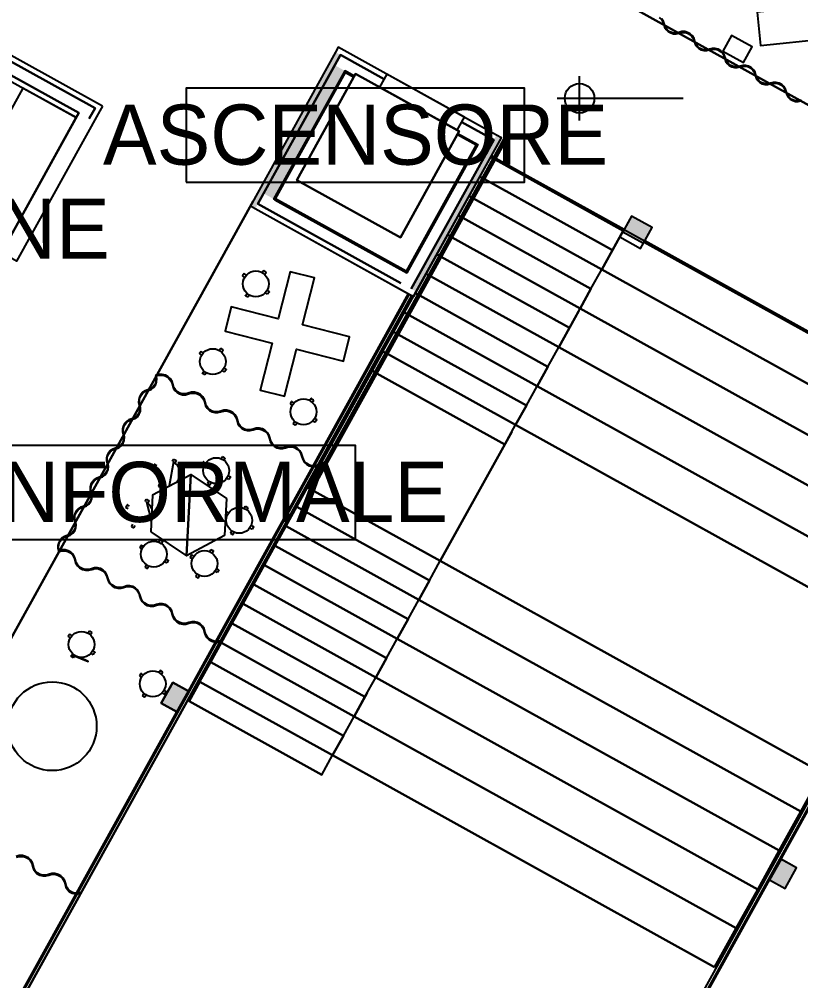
# Model space of a CAD drawing. Header units: metres. Extents: x 2.5 to 42.6, y 0.9 to 31.9.
# Drawn here: x 26.61 to 30.77, y 19.2 to 24.32 of the extents above; entities that cross this region are included whole.
import ezdxf

# ---------------------------------------------------------------- set-up
doc = ezdxf.new("R2010")
doc.units = ezdxf.units.M
for name, color, linetype in [('ARREDI', 9, 'Continuous'), ('PARETI_STRUTTURE', 7, 'Continuous'), ('PILASTRI_SETTI', 8, 'Continuous'), ('WAYFINDING_RIQUADRI', 7, 'Continuous'), ('WAYFINDING_TESTI', 7, 'Continuous')]:
    doc.layers.add(name, color=color, linetype=linetype)

msp = doc.modelspace()

# ---------------------------------------------------------------- linework, layer by layer
at = {"layer": 'ARREDI'}
for points in [[(31.056, 24.4056), (31.0213, 24.7483), (30.845, 24.7305), (30.8797, 24.3877), (30.537, 24.353), (30.5548, 24.1767), (30.8976, 24.2114), (30.9323, 23.8687), (31.1086, 23.8865), (31.0739, 24.2293), (31.4166, 24.264), (31.3988, 24.4403)], [(30.2023, 24.1975), (30.207, 24.1832), (30.2151, 24.1705), (30.2261, 24.1602), (30.2392, 24.1529), (30.2538, 24.1491), (30.2688, 24.1489), (30.2834, 24.1525), (30.2816, 24.156), (30.2656, 24.1526), (30.2492, 24.1539), (30.234, 24.1598), (30.221, 24.1698), (30.2114, 24.1831), (30.2061, 24.1986), (30.2011, 24.2138), (30.1926, 24.2273), (30.1809, 24.2383), (30.1669, 24.246), (30.1515, 24.25), (30.1355, 24.2501), (30.12, 24.2462), (30.1211, 24.2425), (30.1358, 24.2462), (30.1509, 24.2462), (30.1655, 24.2424), (30.1787, 24.2351), (30.1897, 24.2247), (30.1977, 24.2119)], [(30.3646, 24.1075), (30.3693, 24.0932), (30.3774, 24.0806), (30.3883, 24.0703), (30.4015, 24.063), (30.416, 24.0591), (30.4311, 24.059), (30.4457, 24.0626), (30.4439, 24.066), (30.4279, 24.0626), (30.4115, 24.0639), (30.3962, 24.0698), (30.3833, 24.0798), (30.3737, 24.0931), (30.3683, 24.1086), (30.3634, 24.1238), (30.3549, 24.1374), (30.3432, 24.1483), (30.3292, 24.1561), (30.3137, 24.1601), (30.2978, 24.1602), (30.2822, 24.1562), (30.2834, 24.1525), (30.298, 24.1563), (30.3132, 24.1562), (30.3278, 24.1524), (30.341, 24.1451), (30.3519, 24.1347), (30.36, 24.1219)], [(30.5268, 24.0176), (30.5316, 24.0033), (30.5397, 23.9906), (30.5506, 23.9803), (30.5638, 23.973), (30.5783, 23.9692), (30.5934, 23.969), (30.608, 23.9726), (30.6062, 23.9761), (30.5902, 23.9727), (30.5738, 23.974), (30.5585, 23.9799), (30.5456, 23.9899), (30.536, 24.0032), (30.5306, 24.0187), (30.5257, 24.0339), (30.5171, 24.0474), (30.5055, 24.0584), (30.4915, 24.0661), (30.476, 24.0701), (30.46, 24.0702), (30.4445, 24.0663), (30.4457, 24.0626), (30.4603, 24.0663), (30.4754, 24.0663), (30.4901, 24.0625), (30.5033, 24.0552), (30.5142, 24.0448), (30.5223, 24.032)], [(28.0876, 23.4608), (28.6386, 23.1554), (28.9517, 23.7202), (28.4007, 24.0256)], [(28.5281, 23.955), (28.9413, 23.7259), (28.9795, 23.7948), (28.5663, 24.0238)], [(26.5186, 23.0779), (26.9146, 23.7925), (26.6305, 23.9499), (26.3447, 23.4343)], [(30.6891, 23.9276), (30.6939, 23.9133), (30.7019, 23.9007), (30.7129, 23.8904), (30.7261, 23.8831), (30.7406, 23.8792), (30.7557, 23.8791), (30.7703, 23.8827), (30.7685, 23.8861), (30.7524, 23.8827), (30.7361, 23.884), (30.7208, 23.8899), (30.7078, 23.8999), (30.6983, 23.9132), (30.6929, 23.9287), (30.688, 23.9439), (30.6794, 23.9575), (30.6678, 23.9684), (30.6538, 23.9762), (30.6383, 23.9802), (30.6223, 23.9803), (30.6068, 23.9763), (30.608, 23.9726), (30.6226, 23.9764), (30.6377, 23.9763), (30.6524, 23.9725), (30.6656, 23.9652), (30.6765, 23.9548), (30.6846, 23.942)], [(29.1327, 23.5749), (28.4455, 22.3351)], [(28.4462, 22.3364), (29.1334, 23.5761)], [(29.143, 23.5691), (28.4559, 22.3294)], [(29.1437, 23.5704), (28.4566, 22.3307)], [(28.1182, 22.6899), (28.1817, 22.9403), (28.0529, 22.973), (27.9894, 22.7225), (27.739, 22.786), (27.7063, 22.6572), (27.9568, 22.5937), (27.8933, 22.3432), (28.0222, 22.3106), (28.0856, 22.561), (28.3361, 22.4976), (28.3687, 22.6264)], [(26.2955, 18.5096), (28.6996, 22.847)], [(27.2967, 22.3416), (27.3123, 22.3475), (27.3256, 22.3574), (27.3356, 22.3707), (27.3416, 22.3862), (27.3429, 22.4028), (27.3396, 22.4191), (27.3361, 22.4173), (27.3391, 22.402), (27.3376, 22.3866), (27.332, 22.3721), (27.3225, 22.3598), (27.31, 22.3507), (27.2954, 22.3453), (27.281, 22.3404), (27.2683, 22.3321), (27.2579, 22.321), (27.2506, 22.3076), (27.2467, 22.2929), (27.2465, 22.2777), (27.25, 22.2629), (27.2537, 22.2641), (27.2502, 22.2805), (27.2514, 22.2971), (27.2573, 22.3128), (27.2675, 22.3261), (27.2809, 22.336)], [(27.4257, 22.3714), (27.4304, 22.356), (27.4388, 22.3422), (27.4505, 22.3311), (27.4646, 22.3233), (27.4802, 22.3193), (27.4963, 22.3194), (27.5118, 22.3237), (27.51, 22.3272), (27.4954, 22.3233), (27.4803, 22.3233), (27.4657, 22.3271), (27.4526, 22.3344), (27.4417, 22.3449), (27.4339, 22.3578), (27.4296, 22.3722), (27.4247, 22.3886), (27.4158, 22.4031), (27.4035, 22.415), (27.3885, 22.4233), (27.372, 22.4275), (27.355, 22.4273), (27.3385, 22.4229), (27.3396, 22.4191), (27.3552, 22.4234), (27.3713, 22.4236), (27.387, 22.4197), (27.4011, 22.4118), (27.4128, 22.4007), (27.4211, 22.3869)], [(27.5979, 22.2759), (27.6026, 22.2605), (27.611, 22.2468), (27.6227, 22.2357), (27.6368, 22.2279), (27.6524, 22.2239), (27.6685, 22.224), (27.684, 22.2282), (27.6822, 22.2317), (27.6676, 22.2279), (27.6525, 22.2278), (27.6379, 22.2316), (27.6248, 22.239), (27.6139, 22.2495), (27.6061, 22.2623), (27.6018, 22.2768), (27.5969, 22.2931), (27.588, 22.3077), (27.5757, 22.3195), (27.5607, 22.3278), (27.5442, 22.332), (27.5271, 22.3319), (27.5107, 22.3274), (27.5118, 22.3237), (27.5274, 22.328), (27.5435, 22.3282), (27.5592, 22.3242), (27.5733, 22.3164), (27.5849, 22.3052), (27.5933, 22.2914)], [(28.1592, 21.8185), (28.4462, 22.3364)], [(28.4455, 22.3351), (28.1592, 21.8185), (28.1695, 21.8128), (28.1592, 21.8185)], [(28.4559, 22.3294), (28.1695, 21.8128), (28.4566, 22.3307), (28.1695, 21.8128)], [(27.2108, 22.1866), (27.2264, 22.1925), (27.2397, 22.2024), (27.2497, 22.2157), (27.2557, 22.2312), (27.257, 22.2478), (27.2537, 22.2641), (27.2503, 22.2623), (27.2532, 22.2471), (27.2518, 22.2316), (27.2461, 22.2172), (27.2366, 22.2049), (27.2241, 22.1957), (27.2095, 22.1904), (27.1951, 22.1854), (27.1824, 22.1771), (27.172, 22.166), (27.1647, 22.1527), (27.1608, 22.138), (27.1606, 22.1228), (27.1641, 22.108), (27.1678, 22.1092), (27.1643, 22.1255), (27.1655, 22.1422), (27.1714, 22.1578), (27.1816, 22.1711), (27.195, 22.181)], [(27.7701, 22.1805), (27.7748, 22.1651), (27.7832, 22.1514), (27.7949, 22.1402), (27.8089, 22.1324), (27.8246, 22.1285), (27.8406, 22.1286), (27.8562, 22.1328), (27.8544, 22.1363), (27.8398, 22.1324), (27.8247, 22.1324), (27.8101, 22.1362), (27.797, 22.1436), (27.7861, 22.154), (27.7783, 22.1669), (27.7739, 22.1814), (27.7691, 22.1977), (27.7602, 22.2123), (27.7478, 22.2241), (27.7329, 22.2324), (27.7164, 22.2366), (27.6993, 22.2365), (27.6829, 22.232), (27.684, 22.2282), (27.6996, 22.2325), (27.7157, 22.2327), (27.7314, 22.2288), (27.7455, 22.221), (27.7571, 22.2098), (27.7655, 22.196)], [(27.9423, 22.0851), (27.947, 22.0696), (27.9554, 22.0559), (27.967, 22.0448), (27.9811, 22.037), (27.9967, 22.033), (28.0128, 22.0331), (28.0284, 22.0373), (28.0266, 22.0408), (28.012, 22.037), (27.9969, 22.037), (27.9823, 22.0407), (27.9692, 22.0481), (27.9583, 22.0586), (27.9504, 22.0715), (27.9461, 22.0859), (27.9412, 22.1023), (27.9324, 22.1168), (27.92, 22.1286), (27.9051, 22.1369), (27.8886, 22.1412), (27.8715, 22.141), (27.855, 22.1366), (27.8562, 22.1328), (27.8718, 22.1371), (27.8879, 22.1373), (27.9036, 22.1333), (27.9177, 22.1255), (27.9293, 22.1143), (27.9377, 22.1006)], [(27.1249, 22.0317), (27.1405, 22.0375), (27.1538, 22.0475), (27.1638, 22.0607), (27.1698, 22.0763), (27.1711, 22.0929), (27.1678, 22.1092), (27.1644, 22.1073), (27.1673, 22.0921), (27.1659, 22.0766), (27.1602, 22.0622), (27.1507, 22.0499), (27.1382, 22.0407), (27.1236, 22.0354), (27.1092, 22.0304), (27.0965, 22.0222), (27.0861, 22.011), (27.0788, 21.9977), (27.0749, 21.983), (27.0747, 21.9678), (27.0782, 21.953), (27.082, 21.9542), (27.0784, 21.9705), (27.0796, 21.9872), (27.0855, 22.0028), (27.0957, 22.0162), (27.1091, 22.026)], [(28.1145, 21.9896), (28.1192, 21.9742), (28.1276, 21.9605), (28.1392, 21.9494), (28.1533, 21.9416), (28.1689, 21.9376), (28.185, 21.9377), (28.2006, 21.9419), (28.1988, 21.9454), (28.1842, 21.9415), (28.1691, 21.9415), (28.1545, 21.9453), (28.1413, 21.9527), (28.1305, 21.9631), (28.1226, 21.976), (28.1183, 21.9905), (28.1134, 22.0068), (28.1045, 22.0214), (28.0922, 22.0332), (28.0773, 22.0415), (28.0608, 22.0457), (28.0437, 22.0456), (28.0272, 22.0411), (28.0284, 22.0373), (28.0439, 22.0417), (28.0601, 22.0418), (28.0757, 22.0379), (28.0899, 22.0301), (28.1015, 22.0189), (28.1099, 22.0051)], [(27.039, 21.8767), (27.0546, 21.8826), (27.0679, 21.8925), (27.0779, 21.9058), (27.0839, 21.9213), (27.0853, 21.9379), (27.0819, 21.9542), (27.0785, 21.9524), (27.0814, 21.9371), (27.08, 21.9217), (27.0743, 21.9072), (27.0648, 21.8949), (27.0523, 21.8857), (27.0377, 21.8804), (27.0233, 21.8755), (27.0106, 21.8672), (27.0002, 21.8561), (26.9929, 21.8427), (26.989, 21.828), (26.9888, 21.8128), (26.9924, 21.798), (26.9961, 21.7992), (26.9925, 21.8156), (26.9937, 21.8322), (26.9996, 21.8479), (27.0098, 21.8612), (27.0233, 21.8711)], [(26.9531, 21.7217), (26.9687, 21.7276), (26.982, 21.7375), (26.992, 21.7508), (26.998, 21.7663), (26.9994, 21.7829), (26.9961, 21.7992), (26.9926, 21.7974), (26.9955, 21.7822), (26.9941, 21.7667), (26.9884, 21.7522), (26.9789, 21.74), (26.9664, 21.7308), (26.9518, 21.7254), (26.9374, 21.7205), (26.9247, 21.7122), (26.9143, 21.7011), (26.907, 21.6878), (26.9031, 21.6731), (26.9029, 21.6579), (26.9065, 21.6431), (26.9102, 21.6442), (26.9066, 21.6606), (26.9078, 21.6773), (26.9137, 21.6929), (26.9239, 21.7062), (26.9374, 21.7161)], [(28.168, 21.8136), (28.167, 21.8142), (28.1657, 21.8149), (28.1644, 21.8157), (28.163, 21.8164), (28.1618, 21.8171), (28.1607, 21.8177), (28.1618, 21.8171), (28.163, 21.8164), (28.1644, 21.8157), (28.1657, 21.8149), (28.167, 21.8142)], [(28.168, 21.8136), (28.167, 21.8142), (28.1657, 21.8149), (28.1644, 21.8157), (28.163, 21.8164), (28.1618, 21.8171), (28.1607, 21.8177), (28.1618, 21.8171), (28.163, 21.8164), (28.1644, 21.8157), (28.1657, 21.8149), (28.167, 21.8142)], [(26.8672, 21.5668), (26.8828, 21.5726), (26.8961, 21.5826), (26.9061, 21.5958), (26.9121, 21.6114), (26.9135, 21.6279), (26.9102, 21.6443), (26.9067, 21.6424), (26.9096, 21.6272), (26.9082, 21.6117), (26.9025, 21.5973), (26.893, 21.585), (26.8805, 21.5758), (26.8659, 21.5705), (26.8515, 21.5655), (26.8388, 21.5573), (26.8285, 21.5461), (26.8211, 21.5328), (26.8172, 21.5181), (26.817, 21.5029), (26.8206, 21.4881), (26.8243, 21.4893), (26.8207, 21.5056), (26.8219, 21.5223), (26.8279, 21.5379), (26.838, 21.5513), (26.8515, 21.5611)], [(26.9104, 21.4416), (26.9057, 21.457), (26.8973, 21.4707), (26.8856, 21.4818), (26.8715, 21.4896), (26.8559, 21.4936), (26.8398, 21.4935), (26.8243, 21.4893), (26.8261, 21.4858), (26.8407, 21.4896), (26.8558, 21.4897), (26.8703, 21.4859), (26.8835, 21.4785), (26.8944, 21.468), (26.9022, 21.4552), (26.9065, 21.4407), (26.9114, 21.4244), (26.9203, 21.4098), (26.9326, 21.398), (26.9475, 21.3897), (26.9641, 21.3855), (26.9811, 21.3856), (26.9976, 21.3901), (26.9965, 21.3938), (26.9809, 21.3895), (26.9648, 21.3893), (26.9491, 21.3933), (26.935, 21.4011), (26.9233, 21.4123), (26.9149, 21.4261)], [(27.0826, 21.3461), (27.0779, 21.3615), (27.0694, 21.3753), (27.0578, 21.3864), (27.0437, 21.3942), (27.0281, 21.3982), (27.012, 21.3981), (26.9965, 21.3938), (26.9983, 21.3903), (27.0129, 21.3942), (27.0279, 21.3942), (27.0425, 21.3904), (27.0557, 21.3831), (27.0666, 21.3726), (27.0744, 21.3597), (27.0787, 21.3453), (27.0836, 21.3289), (27.0925, 21.3144), (27.1048, 21.3025), (27.1197, 21.2942), (27.1363, 21.29), (27.1533, 21.2902), (27.1698, 21.2946), (27.1686, 21.2984), (27.1531, 21.2941), (27.1369, 21.2939), (27.1213, 21.2978), (27.1072, 21.3057), (27.0955, 21.3169), (27.0871, 21.3306)], [(27.2547, 21.2507), (27.2501, 21.2661), (27.2416, 21.2798), (27.23, 21.2909), (27.2159, 21.2988), (27.2003, 21.3027), (27.1842, 21.3026), (27.1686, 21.2984), (27.1705, 21.2949), (27.185, 21.2988), (27.2001, 21.2988), (27.2147, 21.295), (27.2279, 21.2876), (27.2387, 21.2772), (27.2466, 21.2643), (27.2509, 21.2498), (27.2558, 21.2335), (27.2647, 21.2189), (27.277, 21.2071), (27.2919, 21.1988), (27.3085, 21.1946), (27.3255, 21.1947), (27.342, 21.1992), (27.3408, 21.203), (27.3253, 21.1986), (27.3091, 21.1985), (27.2935, 21.2024), (27.2794, 21.2102), (27.2677, 21.2214), (27.2593, 21.2352)], [(27.4269, 21.1552), (27.4223, 21.1707), (27.4138, 21.1844), (27.4022, 21.1955), (27.3881, 21.2033), (27.3725, 21.2073), (27.3564, 21.2072), (27.3408, 21.203), (27.3427, 21.1995), (27.3572, 21.2033), (27.3723, 21.2034), (27.3869, 21.1996), (27.4001, 21.1922), (27.4109, 21.1817), (27.4188, 21.1688), (27.4231, 21.1544), (27.428, 21.1381), (27.4369, 21.1235), (27.4492, 21.1117), (27.4641, 21.1034), (27.4807, 21.0991), (27.4977, 21.0993), (27.5142, 21.1038), (27.513, 21.1075), (27.4975, 21.1032), (27.4813, 21.103), (27.4657, 21.107), (27.4516, 21.1148), (27.4399, 21.126), (27.4315, 21.1398)], [(27.5991, 21.0598), (27.5945, 21.0752), (27.586, 21.0889), (27.5744, 21.1001), (27.5603, 21.1079), (27.5447, 21.1119), (27.5286, 21.1117), (27.513, 21.1075), (27.5148, 21.104), (27.5294, 21.1079), (27.5445, 21.1079), (27.5591, 21.1041), (27.5723, 21.0968), (27.5831, 21.0863), (27.591, 21.0734), (27.5953, 21.059), (27.6002, 21.0426), (27.6091, 21.028), (27.6214, 21.0162), (27.6363, 21.0079), (27.6528, 21.0037), (27.6699, 21.0039), (27.6864, 21.0083), (27.6852, 21.0121), (27.6697, 21.0078), (27.6535, 21.0076), (27.6379, 21.0115), (27.6237, 21.0194), (27.6121, 21.0305), (27.6037, 21.0443)], [(26.8547, 19.7167), (26.8594, 19.7013), (26.8678, 19.6876), (26.8794, 19.6765), (26.8935, 19.6687), (26.9091, 19.6647), (26.9252, 19.6648), (26.9408, 19.669), (26.939, 19.6725), (26.9244, 19.6687), (26.9093, 19.6686), (26.8947, 19.6724), (26.8816, 19.6798), (26.8707, 19.6903), (26.8629, 19.7031), (26.8585, 19.7176), (26.8536, 19.7339), (26.8448, 19.7485), (26.8324, 19.7603), (26.8175, 19.7686), (26.801, 19.7728), (26.7839, 19.7727), (26.7674, 19.7682), (26.7686, 19.7645), (26.7842, 19.7688), (26.8003, 19.769), (26.816, 19.765), (26.8301, 19.7572), (26.8417, 19.746), (26.8501, 19.7322)]]:
    msp.add_lwpolyline(points, close=True, dxfattribs=at)
for points in [[(30.0164, 24.325), (30.0274, 24.3146), (30.0354, 24.3018), (30.04, 24.2874), (30.0447, 24.2731), (30.0528, 24.2605), (30.0638, 24.2502), (30.0769, 24.2429), (30.0915, 24.239), (30.1065, 24.2389), (30.1211, 24.2425), (30.1193, 24.2459), (30.1033, 24.2425), (30.0869, 24.2438), (30.0717, 24.2497), (30.0587, 24.2597), (30.0491, 24.273), (30.0437, 24.2885), (30.0388, 24.3037), (30.0303, 24.3173)], [(28.0876, 23.4608), (28.4007, 24.0256), (28.9517, 23.7202), (28.6386, 23.1554), (28.0876, 23.4608), (28.4007, 24.0256)], [(28.9482, 23.7221), (28.4007, 24.0256), (28.3778, 23.9843)], [(28.4007, 24.0256), (28.9517, 23.7202)], [(28.9517, 23.7202), (28.6386, 23.1554)], [(29.1842, 23.6678), (29.1327, 23.5749), (29.1899, 23.6782)], [(29.1899, 23.6782), (29.2003, 23.6724)], [(29.1951, 23.6753), (29.1937, 23.6759)], [(29.1871, 23.673), (29.1334, 23.5761)], [(29.1842, 23.6678), (29.1334, 23.5761)], [(29.1945, 23.6621), (29.143, 23.5691), (29.2003, 23.6724)], [(29.1945, 23.6621), (29.1437, 23.5704), (29.1974, 23.6673)], [(29.1378, 23.572), (29.1365, 23.5728)], [(28.6386, 23.1554), (28.0876, 23.4608)], [(27.8074, 22.9629), (27.799, 22.9514)], [(27.8085, 22.963), (27.8074, 22.9629)], [(27.8193, 22.9551), (27.8085, 22.963)], [(27.9119, 22.9791), (27.904, 22.9682)], [(27.913, 22.9792), (27.9119, 22.9791)], [(27.9244, 22.9709), (27.913, 22.9792)], [(27.9167, 22.9589), (27.9246, 22.9697)], [(27.9246, 22.9697), (27.9244, 22.9708)], [(27.799, 22.9514), (27.7992, 22.9503)], [(27.7992, 22.9503), (27.81, 22.9424)], [(27.8152, 22.8469), (27.8231, 22.8577)], [(27.9313, 22.8536), (27.9205, 22.8616)], [(27.9298, 22.8743), (27.9406, 22.8663)], [(27.9408, 22.8652), (27.9324, 22.8538)], [(27.9406, 22.8663), (27.9408, 22.8652)], [(26.2818, 18.5172), (28.6859, 22.8546), (26.2818, 18.5172)], [(27.8153, 22.8458), (27.8152, 22.8469)], [(27.8268, 22.8375), (27.8153, 22.8458)], [(27.8279, 22.8376), (27.8268, 22.8375)], [(27.8358, 22.8484), (27.8279, 22.8376)], [(27.9324, 22.8538), (27.9313, 22.8536)], [(27.5783, 22.5496), (27.5699, 22.5382)], [(27.5794, 22.5498), (27.5783, 22.5496)], [(27.5902, 22.5419), (27.5794, 22.5498)], [(27.6828, 22.5658), (27.6749, 22.555)], [(27.6839, 22.566), (27.6828, 22.5658)], [(27.6954, 22.5576), (27.6839, 22.566)], [(27.6876, 22.5457), (27.6955, 22.5565)], [(27.6955, 22.5565), (27.6954, 22.5576)], [(27.5699, 22.5382), (27.5701, 22.5371)], [(27.5701, 22.5371), (27.5809, 22.5292)], [(27.7022, 22.4404), (27.6914, 22.4483)], [(27.7007, 22.461), (27.7115, 22.4531)], [(27.7117, 22.452), (27.7033, 22.4405)], [(27.7115, 22.4531), (27.7117, 22.452)], [(27.5861, 22.4337), (27.594, 22.4445)], [(27.5863, 22.4326), (27.5861, 22.4337)], [(27.5977, 22.4242), (27.5863, 22.4326)], [(27.5988, 22.4244), (27.5977, 22.4242)], [(27.6068, 22.4352), (27.5988, 22.4244)], [(27.7033, 22.4406), (27.7022, 22.4404)], [(28.1649, 22.2986), (28.157, 22.2878)], [(28.166, 22.2987), (28.1649, 22.2986)], [(28.1775, 22.2904), (28.166, 22.2987)], [(28.4494, 22.333), (28.4507, 22.3322)], [(28.0604, 22.2824), (28.0521, 22.2709)], [(28.0521, 22.271), (28.0522, 22.2699)], [(28.0522, 22.2699), (28.0631, 22.2619)], [(28.0615, 22.2826), (28.0604, 22.2824)], [(28.0724, 22.2746), (28.0615, 22.2826)], [(28.1697, 22.2784), (28.1777, 22.2893)], [(28.1777, 22.2893), (28.1775, 22.2904)], [(28.1828, 22.1938), (28.1937, 22.1859)], [(28.0683, 22.1664), (28.0762, 22.1773)], [(28.0684, 22.1653), (28.0683, 22.1664)], [(28.0799, 22.157), (28.0684, 22.1654)], [(28.081, 22.1571), (28.0799, 22.157)], [(28.0889, 22.168), (28.081, 22.1572)], [(28.1844, 22.1732), (28.1735, 22.1811)], [(28.1855, 22.1733), (28.1844, 22.1732)], [(28.1938, 22.1848), (28.1855, 22.1733)], [(28.1937, 22.1859), (28.1938, 22.1848)], [(27.6852, 21.9791), (27.6917, 21.9909)], [(27.6917, 21.9909), (27.6928, 21.9912)], [(27.6928, 21.9912), (27.7052, 21.9843)], [(29.3677, 17.5541), (31.8478, 22.0287), (31.8616, 22.0211), (29.3815, 17.5465), (31.8616, 22.0211)], [(29.3677, 17.5541), (31.8478, 22.0287)], [(27.3299, 21.9478), (27.3231, 21.9354)], [(27.331, 21.9482), (27.3299, 21.9478)], [(27.3427, 21.9416), (27.331, 21.9481)], [(27.4478, 21.8549), (27.4591, 21.8682), (27.4673, 21.8938), (27.465, 21.9206), (27.4527, 21.9445), (27.4322, 21.9618), (27.4097, 21.8347)], [(27.4251, 21.9653), (27.4316, 21.977)], [(27.4316, 21.977), (27.4327, 21.9773)], [(27.4327, 21.9773), (27.4451, 21.9704)], [(27.4454, 21.9694), (27.4389, 21.9576)], [(27.4451, 21.9704), (27.4454, 21.9694)], [(27.5901, 21.9617), (27.5832, 21.9493)], [(27.5832, 21.9493), (27.5835, 21.9482)], [(27.5835, 21.9482), (27.5952, 21.9417)], [(27.5912, 21.962), (27.5901, 21.9617)], [(27.6029, 21.9555), (27.5912, 21.962)], [(27.7055, 21.9832), (27.699, 21.9715)], [(27.7052, 21.9843), (27.7055, 21.9832)], [(27.3207, 21.7874), (27.5234, 21.895), (27.5008, 21.4625), (27.5234, 21.895), (27.7139, 21.7668)], [(27.3231, 21.9354), (27.3234, 21.9344)], [(27.3234, 21.9344), (27.3351, 21.9279)], [(27.7226, 21.8892), (27.7344, 21.8827)], [(27.3587, 21.8455), (27.3522, 21.8338)], [(27.3522, 21.8338), (27.3525, 21.8327)], [(27.366, 21.8262), (27.3725, 21.8379)], [(27.4575, 21.86), (27.4548, 21.8615)], [(27.4625, 21.8753), (27.4741, 21.8689)], [(27.6189, 21.8594), (27.6124, 21.8477)], [(27.6124, 21.8477), (27.6127, 21.8466)], [(27.6127, 21.8466), (27.6251, 21.8397)], [(27.6251, 21.8397), (27.6261, 21.84)], [(27.6261, 21.84), (27.6326, 21.8518)], [(27.7267, 21.8689), (27.715, 21.8754)], [(27.7278, 21.8692), (27.7267, 21.8689)], [(27.7347, 21.8816), (27.7278, 21.8692)], [(27.7344, 21.8826), (27.7347, 21.8816)], [(27.3207, 21.7874), (27.3104, 21.5908)], [(27.3525, 21.8327), (27.3649, 21.8258)], [(27.3649, 21.8259), (27.366, 21.8262)], [(27.1855, 21.7335), (27.1786, 21.7211)], [(27.1866, 21.7338), (27.1855, 21.7335)], [(27.1983, 21.7273), (27.1866, 21.7338)], [(27.2807, 21.7509), (27.2872, 21.7626)], [(27.2872, 21.7626), (27.2882, 21.7629)], [(27.3168, 21.7135), (27.3083, 21.7301), (27.2878, 21.7474), (27.3136, 21.6526)], [(27.2882, 21.7629), (27.3006, 21.756)], [(27.3009, 21.755), (27.2944, 21.7433)], [(27.3006, 21.756), (27.3009, 21.755)], [(27.7139, 21.7668), (27.7036, 21.5702)], [(27.1786, 21.7211), (27.1789, 21.72)], [(27.1789, 21.72), (27.1907, 21.7135)], [(27.7094, 21.682), (27.7176, 21.6775)], [(27.7125, 21.6974), (27.71, 21.693)], [(27.7135, 21.6977), (27.7125, 21.6974)], [(27.7253, 21.6912), (27.7135, 21.6977)], [(27.8076, 21.7148), (27.8141, 21.7266)], [(27.8141, 21.7266), (27.8152, 21.7269)], [(27.8152, 21.7269), (27.8276, 21.72)], [(27.8279, 21.7189), (27.8214, 21.7072)], [(27.8276, 21.72), (27.8279, 21.7189)], [(27.2143, 21.6311), (27.2078, 21.6194)], [(27.3132, 21.6456), (27.3104, 21.6471)], [(27.2078, 21.6194), (27.2081, 21.6183)], [(27.2081, 21.6183), (27.2205, 21.6115)], [(27.2205, 21.6115), (27.2216, 21.6118)], [(27.2216, 21.6118), (27.2281, 21.6235)], [(27.3104, 21.5908), (27.5008, 21.4625)], [(27.7412, 21.5951), (27.7347, 21.5834)], [(27.7347, 21.5834), (27.735, 21.5823)], [(27.735, 21.5823), (27.7474, 21.5754)], [(27.7485, 21.5757), (27.755, 21.5875)], [(27.8491, 21.6046), (27.8374, 21.6111)], [(27.845, 21.6249), (27.8567, 21.6184)], [(27.8502, 21.6049), (27.8491, 21.6046)], [(27.857, 21.6173), (27.8502, 21.6049)], [(27.8567, 21.6184), (27.857, 21.6173)], [(27.354, 21.5353), (27.3605, 21.547)], [(27.3605, 21.547), (27.3615, 21.5473)], [(27.3615, 21.5473), (27.3739, 21.5404)], [(27.3742, 21.5394), (27.3677, 21.5277)], [(27.3739, 21.5405), (27.3742, 21.5394)], [(27.7036, 21.5702), (27.5008, 21.4625)], [(27.7474, 21.5754), (27.7485, 21.5757)], [(27.2588, 21.5179), (27.2519, 21.5055)], [(27.2519, 21.5055), (27.2522, 21.5044)], [(27.2522, 21.5044), (27.264, 21.4979)], [(27.2599, 21.5182), (27.2588, 21.5179)], [(27.2716, 21.5117), (27.2599, 21.5182)], [(27.6232, 21.4849), (27.6297, 21.4966)], [(27.6297, 21.4966), (27.6307, 21.4969)], [(27.6307, 21.4969), (27.6431, 21.4901)], [(27.6434, 21.489), (27.6369, 21.4773)], [(27.6431, 21.4901), (27.6434, 21.489)], [(27.3954, 21.425), (27.3837, 21.4315)], [(27.3914, 21.4453), (27.4031, 21.4388)], [(27.3965, 21.4253), (27.3954, 21.425)], [(27.4034, 21.4377), (27.3965, 21.4253)], [(27.4031, 21.4388), (27.4034, 21.4377)], [(27.528, 21.4675), (27.5211, 21.4551)], [(27.5211, 21.4551), (27.5214, 21.454)], [(27.5214, 21.454), (27.5332, 21.4475)], [(27.5291, 21.4678), (27.528, 21.4675)], [(27.5408, 21.4613), (27.5291, 21.4678)], [(27.2876, 21.4155), (27.2811, 21.4038)], [(27.2811, 21.4038), (27.2814, 21.4027)], [(27.2814, 21.4027), (27.2938, 21.3959)], [(27.2938, 21.3959), (27.2949, 21.3962)], [(27.2949, 21.3962), (27.3014, 21.4079)], [(27.6646, 21.3746), (27.6529, 21.3811)], [(27.6605, 21.3949), (27.6723, 21.3884)], [(27.6657, 21.3749), (27.6646, 21.3746)], [(27.6726, 21.3873), (27.6657, 21.3749)], [(27.6723, 21.3884), (27.6726, 21.3873)], [(27.5568, 21.3652), (27.5503, 21.3534)], [(27.5503, 21.3534), (27.5506, 21.3524)], [(27.5506, 21.3524), (27.563, 21.3455)], [(27.563, 21.3455), (27.5641, 21.3458)], [(27.5641, 21.3458), (27.5706, 21.3575)], [(26.8799, 21.046), (26.8716, 21.0345)], [(26.8716, 21.0345), (26.8717, 21.0334)], [(26.8717, 21.0334), (26.8826, 21.0255)], [(26.881, 21.0461), (26.8799, 21.046)], [(26.8919, 21.0382), (26.8811, 21.0461)], [(26.9845, 21.0622), (26.9765, 21.0513)], [(26.9856, 21.0623), (26.9845, 21.0622)], [(26.997, 21.054), (26.9855, 21.0623)], [(26.9892, 21.042), (26.9972, 21.0528)], [(26.9972, 21.0529), (26.997, 21.0539)], [(26.8878, 20.93), (26.8957, 20.9408)], [(26.8879, 20.9289), (26.8878, 20.93)], [(26.8994, 20.9206), (26.8879, 20.9289)], [(26.8918, 20.9355), (26.9774, 20.9007), (26.9376, 20.9199), (26.9075, 20.9305)], [(26.9005, 20.9207), (26.8994, 20.9206)], [(26.9084, 20.9316), (26.9005, 20.9207)], [(27.0039, 20.9367), (26.993, 20.9447)], [(27.0023, 20.9574), (27.0132, 20.9495)], [(27.005, 20.9369), (27.0039, 20.9367)], [(27.0133, 20.9483), (27.005, 20.9369)], [(27.0132, 20.9494), (27.0133, 20.9483)], [(27.2588, 20.836), (27.2504, 20.8246)], [(27.2504, 20.8246), (27.2506, 20.8235)], [(27.2506, 20.8235), (27.2614, 20.8156)], [(27.2599, 20.8362), (27.2588, 20.836)], [(27.2707, 20.8283), (27.2599, 20.8362)], [(27.3633, 20.8522), (27.3553, 20.8414)], [(27.3644, 20.8524), (27.3633, 20.8522)], [(27.3758, 20.844), (27.3644, 20.8524)], [(27.3681, 20.8321), (27.376, 20.8429)], [(27.376, 20.8429), (27.3758, 20.844)], [(27.2666, 20.7201), (27.2745, 20.7309)], [(27.2667, 20.719), (27.2666, 20.7201)], [(27.2782, 20.7106), (27.2667, 20.719)], [(27.2793, 20.7108), (27.2782, 20.7106)], [(27.2872, 20.7216), (27.2793, 20.7108)], [(27.3827, 20.7268), (27.3719, 20.7347)], [(27.3812, 20.7474), (27.392, 20.7395)], [(27.3838, 20.7269), (27.3827, 20.7268)], [(27.3922, 20.7384), (27.3838, 20.7269)], [(27.392, 20.7395), (27.3922, 20.7384)], [(26.5964, 19.8599), (26.612, 19.8642), (26.6281, 19.8644), (26.6438, 19.8605), (26.6579, 19.8526), (26.6695, 19.8415), (26.6779, 19.8277), (26.6825, 19.8122), (26.6872, 19.7968), (26.6956, 19.783), (26.7073, 19.7719), (26.7213, 19.7641), (26.737, 19.7601), (26.7531, 19.7602), (26.7686, 19.7645), (26.7668, 19.768), (26.7522, 19.7641), (26.7371, 19.7641), (26.7225, 19.7679), (26.7094, 19.7752), (26.6985, 19.7857), (26.6907, 19.7986), (26.6863, 19.813), (26.6815, 19.8294), (26.6726, 19.8439), (26.6602, 19.8558), (26.6453, 19.8641), (26.6288, 19.8683), (26.6117, 19.8681), (26.5953, 19.8637)]]:
    msp.add_lwpolyline(points, dxfattribs=at)
for centre, radius in [((27.8699, 22.9083), 0.0689), ((27.6408, 22.4951), 0.0689), ((28.123, 22.2278), 0.0689), ((27.6589, 21.9154), 0.0689), ((27.7813, 21.6511), 0.0689), ((27.3277, 21.4716), 0.0689), ((27.5968, 21.4212), 0.0689), ((26.9425, 20.9914), 0.0689), ((27.3213, 20.7815), 0.0689), ((26.7865, 20.5563), 0.2362)]:
    msp.add_circle(centre, radius, dxfattribs=at)
at = {"layer": 'PARETI_STRUTTURE'}
for points in [[(24.757, 25.1279), (24.7427, 25.1021), (27.0146, 23.8429)], [(27.0547, 23.8544), (24.7829, 25.1136)], [(26.9841, 23.7878), (27.0146, 23.8429), (24.7427, 25.1021)], [(24.7237, 25.0068), (26.9146, 23.7925), (26.929, 23.8183), (24.7122, 25.047), (24.6979, 25.0212)], [(24.7122, 25.047), (26.929, 23.8183)], [(32.3979, 22.9805), (29.6084, 24.5266), (32.3979, 22.9805), (33.2607, 24.5371), (32.3979, 22.9805)], [(28.294, 24.141), (27.8407, 23.3231), (27.8665, 23.3088)], [(29.1503, 23.7001), (28.3083, 24.1668), (28.294, 24.141)], [(27.8808, 23.3346), (28.3198, 24.1267)], [(28.552, 23.998), (28.3198, 24.1267), (28.2893, 24.0716)], [(28.3198, 24.1267), (28.552, 23.998)], [(28.2893, 24.0716), (27.9114, 23.3897)], [(27.9665, 23.3592), (28.3444, 24.041)], [(28.3415, 24.0359), (27.9665, 23.3592), (27.9716, 23.3563)], [(27.9745, 23.3615), (28.3467, 24.033)], [(28.394, 24.0135), (28.3444, 24.041), (28.3415, 24.0359)], [(28.3444, 24.041), (28.394, 24.0135)], [(28.3467, 24.033), (28.3911, 24.0084)], [(29.5918, 23.7772), (29.5918, 24.0135)], [(29.4737, 23.8953), (30.1431, 23.8953)], [(27.0547, 23.8544), (27.0404, 23.8285), (26.5971, 23.0287), (26.5713, 23.043), (26.5575, 23.0507)], [(27.0146, 23.8429), (26.9841, 23.7878)], [(26.929, 23.8183), (26.52, 23.0805), (26.5579, 23.0595), (26.556, 23.056)], [(29.1055, 23.6192), (29.136, 23.6743), (28.9652, 23.769)], [(28.9652, 23.769), (29.136, 23.6743)], [(28.945, 23.7081), (29.0504, 23.6497), (28.6724, 22.9679)], [(29.136, 23.6743), (28.697, 22.8822)], [(28.7228, 22.8679), (29.1762, 23.6858), (29.1503, 23.7001)], [(28.9421, 23.703), (29.0424, 23.6474)], [(28.945, 23.7081), (29.0504, 23.6497)], [(29.0423, 23.6474), (28.6701, 22.9759)], [(28.6753, 22.973), (29.0475, 23.6446)], [(29.0475, 23.6446), (29.0504, 23.6497)], [(28.697, 22.8822), (29.1055, 23.6192)], [(29.1313, 23.6049), (28.7085, 22.8421)], [(29.1189, 23.5825), (29.1327, 23.5749)], [(29.1227, 23.5894), (31.8863, 22.0576)], [(29.1365, 23.5817), (29.1227, 23.5894)], [(31.8364, 22.0853), (29.9387, 23.1371), (29.9778, 23.2077), (29.8676, 23.2688), (29.8285, 23.1982), (29.1468, 23.576)], [(29.143, 23.5691), (29.8247, 23.1913)], [(27.9114, 23.3897), (27.8808, 23.3346), (28.6419, 22.9128)], [(25.4414, 18.9943), (27.855, 23.3489), (25.4223, 18.9598)], [(28.6419, 22.9128), (27.8808, 23.3346)], [(28.6724, 22.9679), (27.9665, 23.3592)], [(27.9716, 23.3563), (28.6724, 22.9679), (28.6753, 22.973)], [(28.6701, 22.9759), (27.9745, 23.3615)], [(27.8665, 23.3088), (28.6827, 22.8564), (28.6859, 22.8546)], [(27.8665, 23.3088), (28.7085, 22.8421), (28.7228, 22.8679)], [(29.7674, 23.088), (29.8247, 23.1913)], [(29.8218, 23.1861), (29.8066, 23.1586)], [(29.8066, 23.1586), (29.7102, 22.9847), (29.7674, 23.088)], [(29.8066, 23.1586), (29.9167, 23.0975), (29.932, 23.1251)], [(29.9349, 23.1302), (31.8326, 22.0784)], [(29.6529, 22.8814), (29.7102, 22.9847)], [(28.1752, 21.9415), (28.6824, 22.8566)], [(28.6606, 22.7561), (28.6746, 22.7484), (28.6606, 22.7561), (28.7083, 22.8422)], [(28.6996, 22.847), (28.7085, 22.8421)], [(28.6033, 22.6528), (28.6173, 22.645), (28.6033, 22.6528), (28.6606, 22.7561)], [(29.5886, 22.7654), (29.4811, 22.5714), (29.5384, 22.6747)], [(29.5384, 22.6747), (29.5956, 22.7781)], [(28.5461, 22.5495), (28.56, 22.5417), (28.5461, 22.5495), (28.6034, 22.6528)], [(28.5461, 22.5495), (28.4888, 22.4461), (28.5028, 22.4384), (28.4888, 22.4461), (28.1452, 21.8263)], [(29.4238, 22.4681), (29.4811, 22.5714)], [(29.3093, 22.2615), (29.3666, 22.3648)], [(29.1948, 22.0549), (29.2521, 22.1582)], [(29.2323, 22.1225), (28.8512, 21.435)], [(28.8512, 21.435), (30.8832, 20.3087), (28.8512, 21.435), (29.1948, 22.0548)], [(31.8644, 22.018), (31.865, 22.0191), (29.0686, 16.9739)], [(30.6628, 19.8501), (31.865, 22.0192)], [(27.6576, 21.0076), (28.1731, 21.9376)], [(28.088, 21.723), (28.794, 21.3317), (28.088, 21.723), (28.1452, 21.8263)], [(28.0307, 21.6196), (28.7367, 21.2284), (28.0307, 21.6196), (28.088, 21.723)], [(27.9735, 21.5163), (28.6794, 21.125), (27.9735, 21.5163), (28.0307, 21.6197)], [(27.9162, 21.413), (28.6222, 21.0217), (27.9162, 21.413), (27.9735, 21.5163)], [(28.794, 21.3317), (28.8512, 21.435)], [(27.8589, 21.3097), (28.5649, 20.9184), (27.8589, 21.3097), (27.9162, 21.413)], [(31.4616, 21.3522), (31.4024, 21.2454), (31.2879, 21.0388), (30.887, 20.3156), (30.7725, 20.109), (30.658, 19.9023), (30.5435, 19.6957), (30.4289, 19.4891), (30.3144, 19.2825)], [(27.8017, 21.2064), (28.5076, 20.8151), (27.8017, 21.2064), (27.8589, 21.3097)], [(28.6794, 21.125), (28.7367, 21.2284)], [(27.7444, 21.1031), (28.4504, 20.7118), (27.7444, 21.1031), (27.8017, 21.2064)], [(27.6871, 20.9998), (28.3931, 20.6085), (27.6871, 20.9998), (27.7444, 21.1031)], [(28.5649, 20.9184), (28.6222, 21.0217)], [(26.9155, 19.6686), (27.4498, 20.6327), (27.3671, 20.6786), (27.4282, 20.7888), (27.5109, 20.7429), (27.6555, 21.0037)], [(27.6299, 20.8965), (28.3359, 20.5052), (27.6299, 20.8965), (27.6871, 20.9998)], [(27.5726, 20.7931), (28.2786, 20.4018), (27.5726, 20.7931), (27.6299, 20.8965)], [(28.4504, 20.7118), (28.5076, 20.8151)], [(27.5726, 20.7931), (27.5154, 20.6898), (28.2213, 20.2985), (27.5154, 20.6898)], [(27.4498, 20.6328), (27.5109, 20.743)], [(28.463, 20.7346), (28.3931, 20.6085), (28.4504, 20.7118)], [(28.3359, 20.5052), (28.3931, 20.6085)], [(28.2213, 20.2985), (28.2786, 20.4018)], [(30.7687, 20.1021), (30.8832, 20.3087)], [(30.6542, 19.8954), (30.7687, 20.1021)], [(30.5397, 19.6888), (30.6542, 19.8954)], [(30.6639, 19.8495), (30.6028, 19.7393)], [(30.7466, 19.8037), (30.6628, 19.8501)], [(30.6855, 19.6935), (30.7466, 19.8037)], [(29.4164, 17.6013), (30.6017, 19.7399)], [(30.6017, 19.7399), (30.6855, 19.6935)], [(30.4251, 19.4822), (30.5397, 19.6888)], [(26.2783, 18.5191), (26.9133, 19.6647)], [(30.3106, 19.2756), (30.4251, 19.4822)]]:
    msp.add_lwpolyline(points, dxfattribs=at)
for points in [[(30.3544, 24.1469), (30.4646, 24.0859), (30.5104, 24.1685), (30.4002, 24.2296)], [(29.0754, 23.4715), (29.0616, 23.4792)], [(29.7674, 23.088), (29.0857, 23.4658)], [(29.0182, 23.3682), (29.0044, 23.3759)], [(29.7102, 22.9847), (29.0285, 23.3625)], [(28.9609, 23.2649), (28.9471, 23.2726)], [(29.8218, 23.1861), (29.932, 23.125), (29.9778, 23.2077), (29.8676, 23.2688)], [(29.6529, 22.8814), (28.9712, 23.2592)], [(28.9036, 23.1616), (28.8898, 23.1692)], [(29.5956, 22.778), (28.914, 23.1559)], [(28.8464, 23.0583), (28.8326, 23.0659)], [(29.5384, 22.6747), (28.8567, 23.0526)], [(28.7891, 22.955), (28.7753, 22.9626)], [(31.7181, 21.8718), (29.7102, 22.9847)], [(29.4811, 22.5714), (28.7994, 22.9493)], [(28.7318, 22.8517), (28.7181, 22.8593)], [(29.6529, 22.8814), (29.5956, 22.778)], [(29.4238, 22.4681), (28.7422, 22.8459)], [(31.6035, 21.6651), (29.5956, 22.778)], [(29.3666, 22.3648), (28.6849, 22.7426)], [(29.3093, 22.2615), (28.6276, 22.6393)], [(31.489, 21.4585), (29.4811, 22.5714)], [(29.2521, 22.1582), (28.5704, 22.536)], [(29.4238, 22.4681), (29.3666, 22.3648)], [(29.1948, 22.0549), (28.5131, 22.4327)], [(31.3745, 21.2519), (29.3666, 22.3648)], [(31.26, 21.0452), (29.2521, 22.1582), (29.3093, 22.2615), (29.2521, 22.1582)], [(28.8512, 21.435), (28.1452, 21.8263)], [(28.794, 21.3317), (28.7367, 21.2283)], [(30.7687, 20.1021), (28.7367, 21.2283)], [(28.6794, 21.125), (28.6222, 21.0217)], [(30.6542, 19.8954), (28.6222, 21.0217)], [(28.5649, 20.9184), (28.5076, 20.8151)], [(30.5397, 19.6888), (28.5076, 20.8151)], [(27.3671, 20.6786), (27.4498, 20.6328), (27.5109, 20.743), (27.4282, 20.7888)], [(30.4251, 19.4822), (28.3931, 20.6085)], [(30.3106, 19.2756), (28.2786, 20.4018), (28.3359, 20.5052), (28.2786, 20.4018)], [(30.6028, 19.7393), (30.6855, 19.6935), (30.7466, 19.8037), (30.6639, 19.8495)]]:
    msp.add_lwpolyline(points, close=True, dxfattribs=at)
msp.add_circle((29.5918, 23.8953), 0.0787, dxfattribs=at)
at = {"layer": 'PILASTRI_SETTI'}
for points in [[(27.8665, 23.3088), (28.3198, 24.1267), (27.8407, 23.3231), (28.294, 24.141)], [(27.9665, 23.3592), (28.3444, 24.041), (27.9114, 23.3897), (28.2893, 24.0716)], [(27.9716, 23.3563), (28.3467, 24.033), (27.9665, 23.3592), (28.3415, 24.0359)], [(28.7228, 22.8679), (29.1762, 23.6858), (28.697, 22.8822), (29.1503, 23.7001)], [(28.6753, 22.973), (29.0475, 23.6446), (28.6701, 22.9759), (29.0423, 23.6474)], [(29.932, 23.1251), (29.9778, 23.2077), (29.8218, 23.1861), (29.8676, 23.2688)], [(27.4498, 20.6328), (27.5109, 20.743), (27.3671, 20.6786), (27.4282, 20.7888)], [(30.6855, 19.6935), (30.7466, 19.8037), (30.6028, 19.7393), (30.6639, 19.8495)]]:
    msp.add_solid(points, dxfattribs=at)
at = {"layer": 'WAYFINDING_RIQUADRI'}
for points in [[(27.5, 23.45), (29.3, 23.45), (29.3, 23.95), (27.5, 23.95)], [(25.2, 21.55), (28.4, 21.55), (28.4, 22.05), (25.2, 22.05)]]:
    msp.add_lwpolyline(points, close=True, dxfattribs=at)

# ---------------------------------------------------------------- texts
at = {"layer": 'WAYFINDING_TESTI', "char_height": 0.32, "attachment_point": 5}
for s, insert in [('ASCENSORE', (28.4, 23.7)), ('LAB. AUTOMAZIONE', (25, 23.2)), ('SPAZIO INFORMALE', (26.8, 21.8))]:
    msp.add_mtext(s, dxfattribs=dict(at, insert=insert))

doc.saveas('drawing.dxf')
